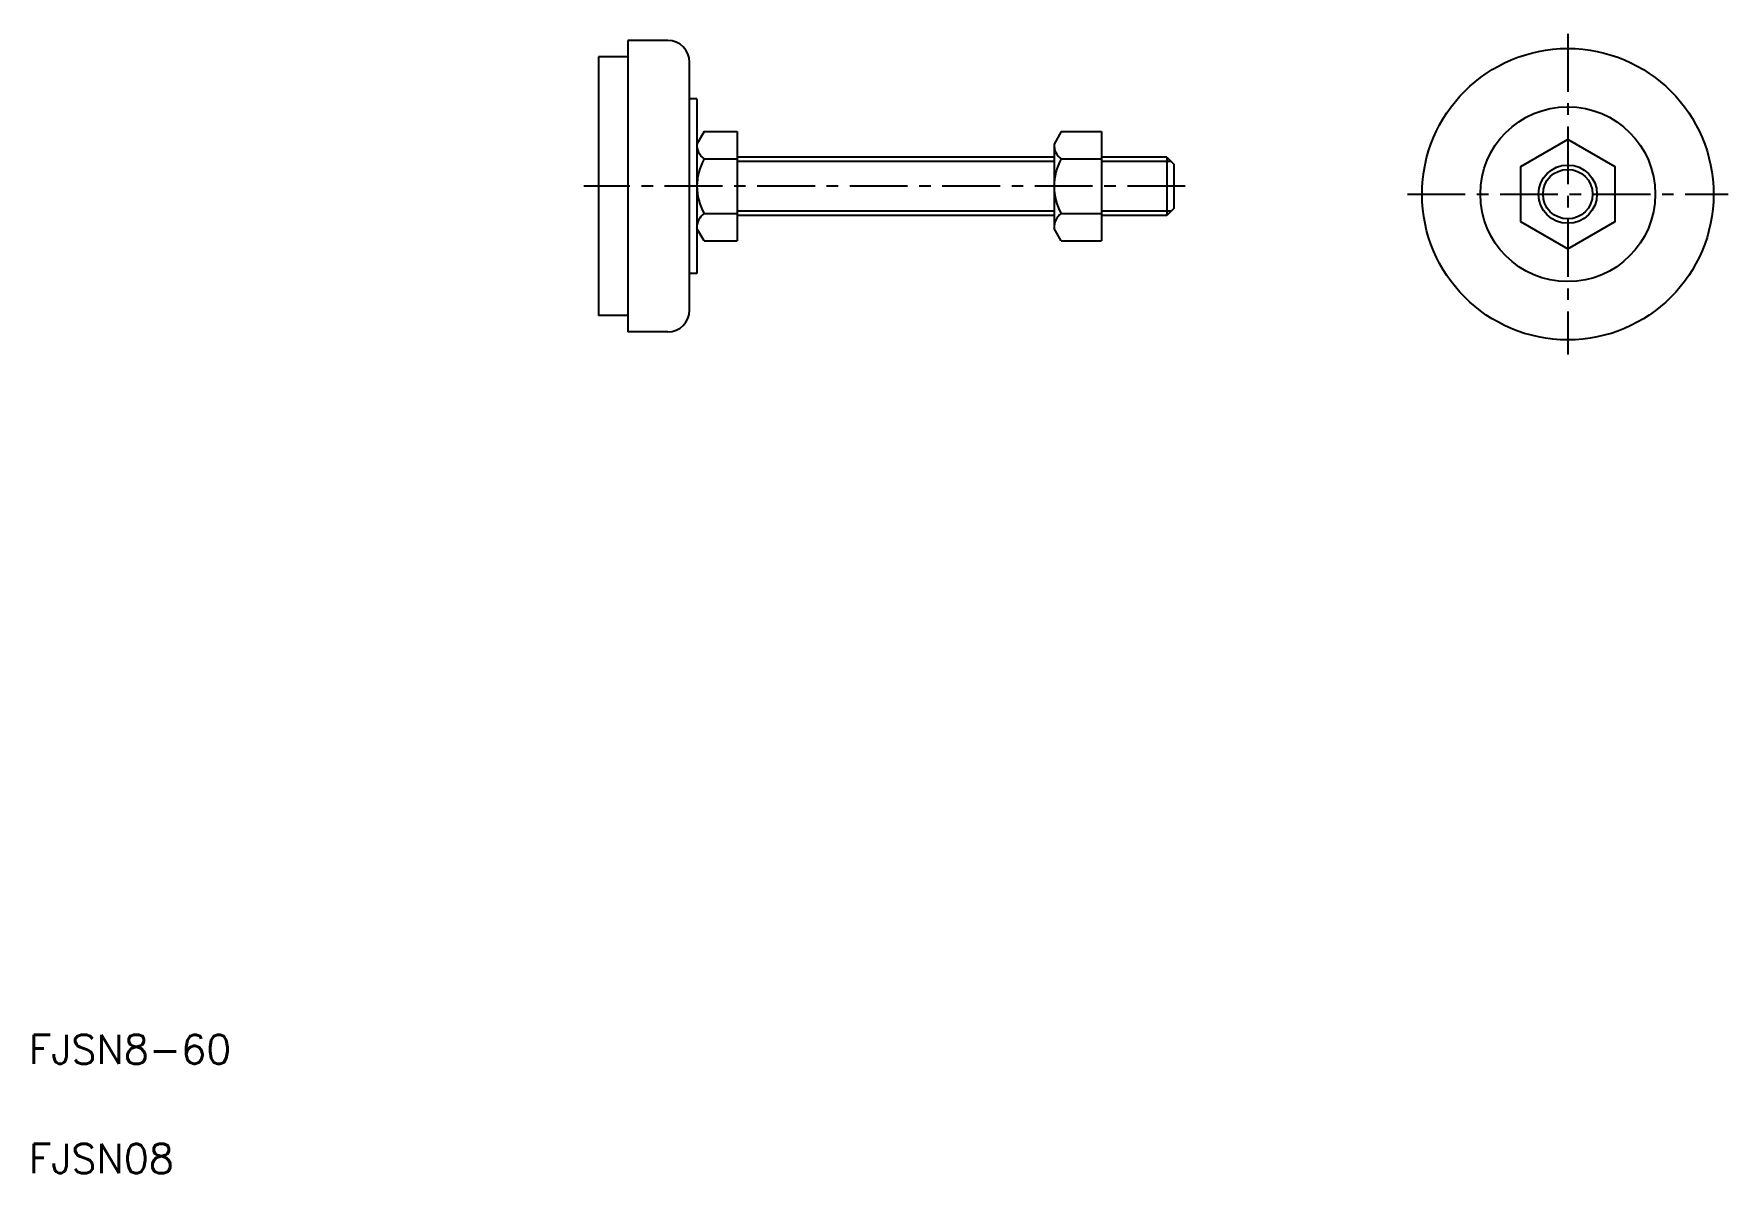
# Model space of a CAD drawing. Extents: x 11 to 243, y 10 to 166.
import ezdxf

# ---------------------------------------------------------------- set-up
doc = ezdxf.new("R2010")
doc.units = 0
doc.header["$LTSCALE"] = 0.25
doc.linetypes.add('CENTER', pattern=[50.8, 31.75, -6.35, 6.35, -6.35])
doc.layers.get('0').update_dxf_attribs({"linetype": 'CONTINUOUS'})
doc.layers.add('CENTER', color=1, linetype='CENTER')
doc.styles.get("Standard").update_dxf_attribs({"font": 'txt', "bigfont": 'BIGFONT'})

msp = doc.modelspace()

# ---------------------------------------------------------------- linework, layer by layer
at = {"color": 7, "linetype": 'CONTINUOUS'}
for p, q in [((92.17, 165.45), (92.17, 125.45)), ((97.67, 165.45), (92.17, 165.45)), ((88.17, 163.2), (88.17, 127.7)), ((92.17, 163.2), (88.17, 163.2)), ((100.67, 128.45), (100.67, 162.45)), ((101.67, 157.45), (100.67, 157.45)), ((101.67, 157.45), (101.67, 133.45)), ((102.67, 152.95), (101.67, 151.23)), ((102.67, 152.95), (107.17, 152.95)), ((107.17, 152.95), (107.17, 137.94)), ((151.67, 152.95), (150.67, 151.23)), ((151.67, 152.95), (157.17, 152.95)), ((157.17, 152.95), (157.17, 137.94)), ((102.67, 149.2), (107.17, 149.2)), ((150.67, 149.45), (107.17, 149.45)), ((150.67, 151.08), (150.67, 139.82)), ((151.67, 149.2), (157.17, 149.2)), ((157.26, 149.45), (157.17, 149.45)), ((166.17, 149.45), (157.26, 149.45)), ((166.17, 149.45), (167.17, 148.45)), ((166.17, 149.45), (166.17, 141.45)), ((167.17, 142.45), (167.17, 148.45)), ((167.17, 142.45), (166.17, 141.45)), ((102.67, 137.94), (101.67, 139.67)), ((102.67, 141.7), (107.17, 141.7)), ((150.67, 141.45), (107.17, 141.45)), ((151.67, 137.94), (150.67, 139.67)), ((151.67, 141.7), (157.17, 141.7)), ((166.17, 141.45), (157.17, 141.45)), ((102.67, 137.94), (107.17, 137.94)), ((151.67, 137.94), (157.17, 137.94)), ((101.67, 133.45), (100.67, 133.45)), ((92.17, 127.7), (88.17, 127.7)), ((97.67, 125.45), (92.17, 125.45))]:
    msp.add_line(p, q, dxfattribs=at)
at = {"color": 3, "linetype": 'CONTINUOUS'}
for p, q in [((150.67, 148.85), (107.17, 148.85)), ((166.77, 148.85), (157.17, 148.85)), ((150.67, 142.05), (107.17, 142.05)), ((166.77, 142.05), (157.17, 142.05))]:
    msp.add_line(p, q, dxfattribs=at)
at = {"color": 7, "linetype": 'CONTINUOUS'}
msp.add_lwpolyline([(221.17, 136.85), (227.67, 140.61), (227.67, 148.11), (221.17, 151.87), (214.67, 148.11), (214.67, 140.61), (221.17, 136.85)], dxfattribs=at)
for radius in [20, 12, 4]:
    msp.add_circle((221.17, 144.36), radius, dxfattribs=at)
at = {"color": 3, "linetype": 'CONTINUOUS'}
msp.add_circle((221.17, 144.36), 3.4, dxfattribs=at)
at = {"color": 7, "linetype": 'CONTINUOUS'}
for centre, radius, start, end in [((97.67, 162.45), 3, 0, 90), ((103.93, 151.08), 2.26, 176.11, 236.11), ((152.93, 151.08), 2.26, 176.11, 236.11), ((109.21, 145.45), 7.54, 150.158, 209.842), ((158.21, 145.45), 7.54, 150.158, 209.842), ((103.93, 139.82), 2.26, 123.89, 183.89), ((152.93, 139.82), 2.26, 123.89, 183.89), ((97.67, 128.45), 3, 270, 0)]:
    msp.add_arc(centre, radius, start, end, dxfattribs=at)
at = {"layer": 'CENTER', "color": 1, "linetype": 'CENTER'}
for p, q in [((221.17, 166.36), (221.17, 122.36)), ((168.67, 145.45), (86.17, 145.45)), ((199.17, 144.36), (243.17, 144.36))]:
    msp.add_line(p, q, dxfattribs=at)

# ---------------------------------------------------------------- texts
at = {"color": 7, "linetype": 'CONTINUOUS'}
for s, p in [('FJSN8-60', (10, 25)), ('FJSN08', (10, 10))]:
    msp.add_text(s, height=4, dxfattribs=at).set_placement(p)

doc.saveas('drawing.dxf')
